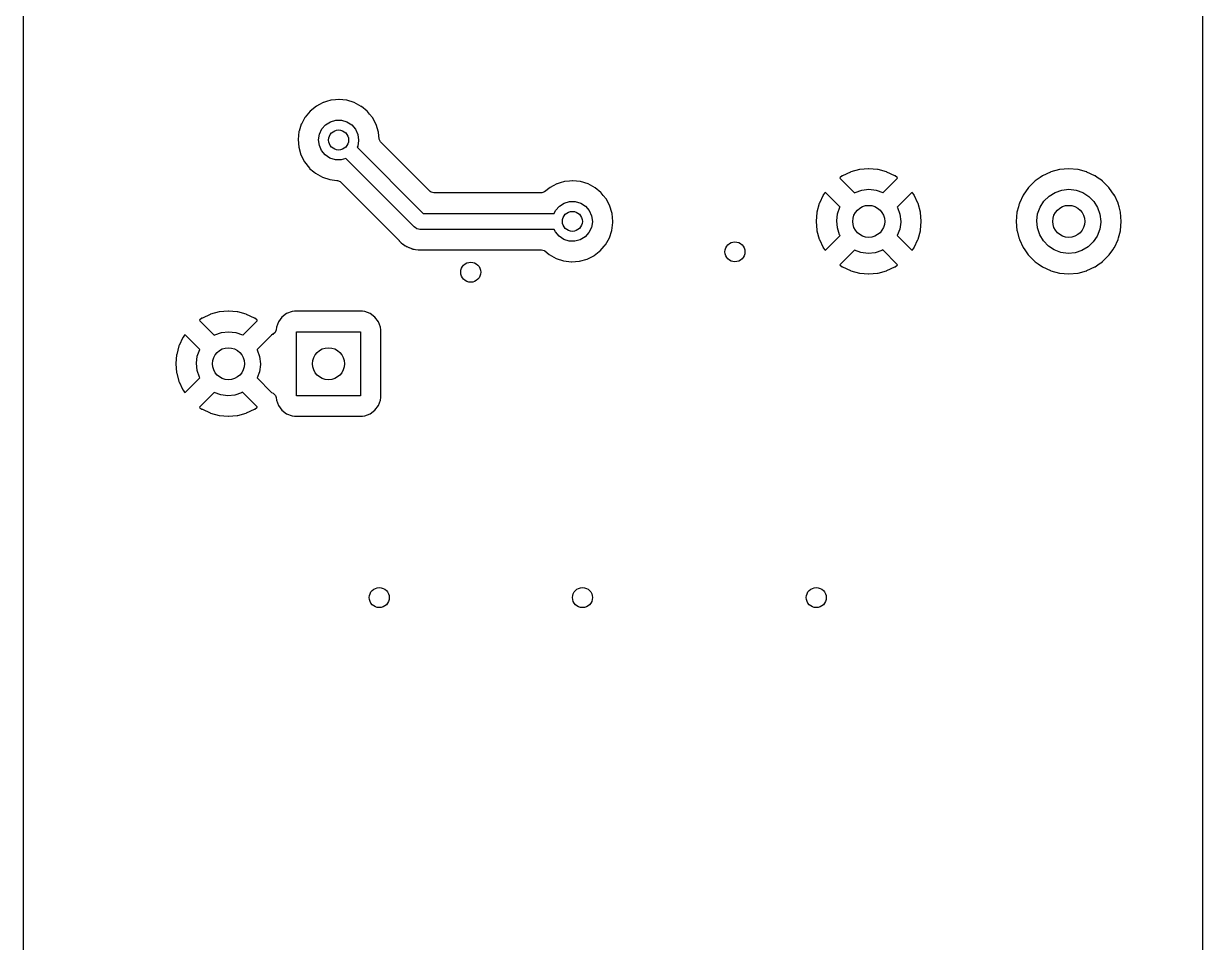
# Model space of a CAD drawing. Extents: x 87 to 116, y -228 to -39.
# Drawn here: x 86.87 to 116.33, y -155.93 to -132.98 of the extents above; entities that cross this region are included whole.
import ezdxf

# ---------------------------------------------------------------- set-up
doc = ezdxf.new("R2010")
doc.units = 0
doc.layers.add('BLACK', color=7, linetype='CONTINUOUS')

msp = doc.modelspace()

# ---------------------------------------------------------------- linework, layer by layer
at = {"layer": 'BLACK', "linetype": 'CONTINUOUS'}
for p, q in [((86.8685, -227.965), (86.8685, -38.7345)), ((116.331, -38.7345), (116.331, -227.965)), ((94.4411, -134.927), (94.3624, -134.95)), ((94.5462, -134.896), (94.4411, -134.927)), ((94.5521, -134.895), (94.5462, -134.896)), ((94.5462, -134.896), (94.5462, -134.896)), ((94.5582, -134.894), (94.5521, -134.895)), ((94.5583, -134.894), (94.5582, -134.894)), ((94.6666, -134.884), (94.5583, -134.894)), ((94.7491, -134.877), (94.6666, -134.884)), ((94.7552, -134.877), (94.7491, -134.877)), ((94.9396, -134.897), (94.7552, -134.877)), ((94.7552, -134.877), (94.7552, -134.877)), ((94.9458, -134.897), (94.9396, -134.897)), ((94.9396, -134.897), (94.9396, -134.897)), ((95.1347, -134.956), (94.9458, -134.897)), ((94.033, -135.166), (93.9058, -135.317)), ((94.1871, -135.042), (94.033, -135.166)), ((94.2661, -135.001), (94.1871, -135.042)), ((94.3569, -134.953), (94.2661, -135.001)), ((94.3624, -134.95), (94.3569, -134.953)), ((94.3569, -134.953), (94.3569, -134.953)), ((95.3087, -135.05), (95.1347, -134.956)), ((95.3134, -135.054), (95.3087, -135.05)), ((95.4547, -135.171), (95.3134, -135.054)), ((95.3134, -135.054), (95.3134, -135.054)), ((95.4611, -135.176), (95.4547, -135.171)), ((95.465, -135.181), (95.4611, -135.176)), ((95.5157, -135.243), (95.465, -135.181)), ((95.465, -135.181), (95.465, -135.181)), ((93.8087, -135.497), (93.7526, -135.673)), ((93.8106, -135.491), (93.8087, -135.497)), ((93.8087, -135.497), (93.8087, -135.497)), ((93.8994, -135.329), (93.8106, -135.491)), ((93.9029, -135.323), (93.8994, -135.329)), ((93.9058, -135.317), (93.9029, -135.323)), ((93.9029, -135.323), (93.9029, -135.323)), ((94.3241, -135.615), (94.4179, -135.509)), ((94.4179, -135.509), (94.5378, -135.434)), ((94.5378, -135.434), (94.6741, -135.395)), ((94.6741, -135.395), (94.8159, -135.395)), ((94.8159, -135.395), (94.9517, -135.436)), ((94.9517, -135.436), (95.0707, -135.513)), ((95.0707, -135.513), (95.1632, -135.621)), ((95.5861, -135.329), (95.5157, -135.243)), ((95.6789, -135.504), (95.5861, -135.329)), ((95.7361, -135.693), (95.6789, -135.504)), ((93.7508, -135.679), (93.7287, -135.876)), ((93.7526, -135.673), (93.7508, -135.679)), ((94.242, -135.884), (94.2638, -135.744)), ((94.2638, -135.744), (94.3241, -135.615)), ((95.1632, -135.621), (95.2219, -135.75)), ((95.2219, -135.75), (95.242, -135.89)), ((95.7367, -135.699), (95.7361, -135.693)), ((95.7522, -135.858), (95.7367, -135.699)), ((93.7287, -135.876), (93.7453, -136.073)), ((93.7453, -136.073), (93.7998, -136.263)), ((94.2604, -136.024), (94.242, -135.884)), ((94.3175, -136.154), (94.2604, -136.024)), ((95.2183, -136.042), (95.2048, -136.07)), ((95.2048, -136.07), (96.8568, -137.722)), ((95.2419, -135.902), (95.2183, -136.042)), ((95.242, -135.89), (95.2419, -135.902)), ((95.7545, -135.872), (95.7522, -135.858)), ((95.7885, -135.935), (95.7545, -135.872)), ((97.0306, -137.177), (95.7885, -135.935)), ((93.7998, -136.263), (93.8902, -136.439)), ((94.4087, -136.263), (94.3175, -136.154)), ((94.5267, -136.341), (94.4087, -136.263)), ((94.6621, -136.384), (94.5267, -136.341)), ((94.8038, -136.386), (94.6621, -136.384)), ((94.9229, -136.354), (94.8038, -136.386)), ((96.6326, -138.063), (94.9229, -136.354)), ((93.8902, -136.439), (94.013, -136.594)), ((94.013, -136.594), (94.0177, -136.598)), ((94.0177, -136.598), (94.0177, -136.598)), ((94.0177, -136.598), (94.1232, -136.688)), ((94.1232, -136.688), (94.1636, -136.722)), ((107.536, -136.691), (107.338, -136.783)), ((107.546, -136.687), (107.536, -136.691)), ((107.757, -136.63), (107.546, -136.687)), ((107.767, -136.628), (107.757, -136.63)), ((107.985, -136.609), (107.767, -136.628)), ((107.995, -136.609), (107.985, -136.609)), ((108.213, -136.628), (107.995, -136.609)), ((108.223, -136.63), (108.213, -136.628)), ((108.434, -136.687), (108.223, -136.63)), ((108.444, -136.691), (108.434, -136.687)), ((108.642, -136.783), (108.444, -136.691)), ((112.536, -136.69), (112.338, -136.782)), ((112.541, -136.688), (112.536, -136.69)), ((112.536, -136.69), (112.536, -136.69)), ((112.546, -136.686), (112.541, -136.688)), ((112.757, -136.63), (112.546, -136.686)), ((112.546, -136.686), (112.546, -136.686)), ((112.762, -136.628), (112.757, -136.63)), ((112.757, -136.63), (112.757, -136.63)), ((112.99, -136.609), (112.762, -136.628)), ((113.218, -136.628), (112.99, -136.609)), ((113.223, -136.63), (113.218, -136.628)), ((113.434, -136.686), (113.223, -136.63)), ((113.223, -136.63), (113.223, -136.63)), ((113.439, -136.688), (113.434, -136.686)), ((113.434, -136.686), (113.434, -136.686)), ((113.444, -136.69), (113.439, -136.688)), ((113.642, -136.782), (113.444, -136.69)), ((113.444, -136.69), (113.444, -136.69)), ((94.1636, -136.722), (94.3363, -136.819)), ((94.3363, -136.819), (94.5244, -136.88)), ((94.5244, -136.88), (94.7014, -136.901)), ((94.7014, -136.901), (94.7143, -136.902)), ((94.7143, -136.902), (94.7795, -136.93)), ((94.7795, -136.93), (94.7884, -136.938)), ((94.7884, -136.938), (96.2525, -138.403)), ((100.199, -136.985), (100.108, -137.033)), ((100.204, -136.982), (100.199, -136.985)), ((100.199, -136.985), (100.199, -136.985)), ((100.283, -136.959), (100.204, -136.982)), ((100.388, -136.928), (100.283, -136.959)), ((100.394, -136.927), (100.388, -136.928)), ((100.388, -136.928), (100.388, -136.928)), ((100.4, -136.926), (100.394, -136.927)), ((100.512, -136.916), (100.4, -136.926)), ((100.4, -136.926), (100.4, -136.926)), ((100.591, -136.909), (100.512, -136.916)), ((100.597, -136.909), (100.591, -136.909)), ((100.782, -136.929), (100.597, -136.909)), ((100.597, -136.909), (100.597, -136.909)), ((100.788, -136.929), (100.782, -136.929)), ((100.782, -136.929), (100.782, -136.929)), ((100.977, -136.988), (100.788, -136.929)), ((101.151, -137.082), (100.977, -136.988)), ((107.277, -136.825), (107.269, -136.835)), ((107.269, -136.835), (107.276, -136.848)), ((107.276, -136.848), (107.634, -137.207)), ((107.329, -136.788), (107.277, -136.825)), ((107.338, -136.783), (107.329, -136.788)), ((108.346, -137.207), (108.705, -136.848)), ((108.651, -136.788), (108.642, -136.783)), ((108.702, -136.824), (108.651, -136.788)), ((108.712, -136.836), (108.702, -136.824)), ((108.705, -136.848), (108.712, -136.836)), ((112.146, -136.916), (111.984, -137.078)), ((112.15, -136.913), (112.146, -136.916)), ((112.276, -136.825), (112.15, -136.913)), ((112.15, -136.913), (112.15, -136.913)), ((112.333, -136.784), (112.276, -136.825)), ((112.338, -136.782), (112.333, -136.784)), ((112.338, -136.782), (112.338, -136.782)), ((113.647, -136.784), (113.642, -136.782)), ((113.642, -136.782), (113.642, -136.782)), ((113.704, -136.825), (113.647, -136.784)), ((113.83, -136.913), (113.704, -136.825)), ((113.834, -136.916), (113.83, -136.913)), ((113.83, -136.913), (113.83, -136.913)), ((113.996, -137.078), (113.834, -136.916)), ((97.0515, -137.193), (97.0306, -137.177)), ((97.1197, -137.213), (97.0515, -137.193)), ((99.8113, -137.213), (97.1197, -137.213)), ((99.8246, -137.213), (99.8113, -137.213)), ((99.8902, -137.186), (99.8246, -137.213)), ((100.029, -137.074), (99.8902, -137.186)), ((100.108, -137.033), (100.029, -137.074)), ((101.155, -137.086), (101.151, -137.082)), ((101.294, -137.2), (101.155, -137.086)), ((101.155, -137.086), (101.155, -137.086)), ((101.303, -137.208), (101.294, -137.2)), ((101.307, -137.213), (101.303, -137.208)), ((101.358, -137.275), (101.307, -137.213)), ((101.307, -137.213), (101.307, -137.213)), ((101.428, -137.361), (101.358, -137.275)), ((106.851, -137.27), (106.759, -137.468)), ((106.856, -137.261), (106.851, -137.27)), ((106.892, -137.21), (106.856, -137.261)), ((106.904, -137.2), (106.892, -137.21)), ((106.916, -137.207), (106.904, -137.2)), ((107.274, -137.565), (106.916, -137.207)), ((107.634, -137.207), (107.649, -137.198)), ((107.649, -137.198), (107.818, -137.141)), ((107.818, -137.141), (107.996, -137.122)), ((107.996, -137.122), (108.173, -137.143)), ((108.173, -137.143), (108.341, -137.203)), ((108.341, -137.203), (108.346, -137.207)), ((109.064, -137.208), (108.705, -137.566)), ((109.077, -137.201), (109.064, -137.208)), ((109.087, -137.209), (109.077, -137.201)), ((109.124, -137.261), (109.087, -137.209)), ((109.129, -137.27), (109.124, -137.261)), ((109.221, -137.468), (109.129, -137.27)), ((111.85, -137.27), (111.758, -137.468)), ((111.852, -137.265), (111.85, -137.27)), ((111.85, -137.27), (111.85, -137.27)), ((111.984, -137.078), (111.852, -137.265)), ((112.37, -137.416), (112.497, -137.292)), ((112.497, -137.292), (112.649, -137.198)), ((112.649, -137.198), (112.818, -137.141)), ((112.818, -137.141), (112.996, -137.122)), ((112.996, -137.122), (113.173, -137.143)), ((113.173, -137.143), (113.341, -137.203)), ((113.341, -137.203), (113.491, -137.299)), ((114.128, -137.265), (113.996, -137.078)), ((114.13, -137.27), (114.128, -137.265)), ((114.222, -137.468), (114.13, -137.27)), ((114.13, -137.27), (114.13, -137.27)), ((100.166, -137.647), (100.26, -137.541)), ((100.26, -137.541), (100.38, -137.466)), ((100.38, -137.466), (100.516, -137.427)), ((100.516, -137.427), (100.658, -137.427)), ((100.658, -137.427), (100.794, -137.468)), ((100.794, -137.468), (100.913, -137.545)), ((100.913, -137.545), (101.005, -137.653)), ((101.521, -137.536), (101.428, -137.361)), ((101.523, -137.542), (101.521, -137.536)), ((101.57, -137.699), (101.523, -137.542)), ((106.755, -137.478), (106.698, -137.689)), ((106.759, -137.468), (106.755, -137.478)), ((107.212, -137.734), (107.273, -137.566)), ((107.273, -137.566), (107.274, -137.565)), ((108.705, -137.566), (108.711, -137.576)), ((108.711, -137.576), (108.77, -137.745)), ((109.225, -137.478), (109.221, -137.468)), ((109.282, -137.689), (109.225, -137.478)), ((111.733, -137.557), (111.696, -137.694)), ((111.754, -137.478), (111.733, -137.557)), ((111.756, -137.473), (111.754, -137.478)), ((111.754, -137.478), (111.754, -137.478)), ((111.758, -137.468), (111.756, -137.473)), ((112.212, -137.734), (112.273, -137.566)), ((112.273, -137.566), (112.37, -137.416)), ((113.491, -137.299), (113.617, -137.425)), ((113.617, -137.425), (113.711, -137.576)), ((113.711, -137.576), (113.77, -137.745)), ((114.224, -137.473), (114.222, -137.468)), ((114.226, -137.478), (114.224, -137.473)), ((114.247, -137.557), (114.226, -137.478)), ((114.226, -137.478), (114.226, -137.478)), ((114.284, -137.694), (114.247, -137.557)), ((96.8568, -137.722), (100.131, -137.722)), ((100.131, -137.722), (100.166, -137.647)), ((101.005, -137.653), (101.064, -137.782)), ((101.064, -137.782), (101.084, -137.922)), ((101.578, -137.725), (101.57, -137.699)), ((101.597, -137.922), (101.578, -137.725)), ((106.696, -137.699), (106.677, -137.917)), ((106.698, -137.689), (106.696, -137.699)), ((107.19, -137.911), (107.212, -137.734)), ((108.77, -137.745), (108.79, -137.922)), ((109.284, -137.699), (109.282, -137.689)), ((109.303, -137.917), (109.284, -137.699)), ((111.696, -137.694), (111.677, -137.922)), ((112.19, -137.911), (112.212, -137.734)), ((113.77, -137.745), (113.79, -137.922)), ((114.303, -137.922), (114.284, -137.694)), ((96.6609, -138.081), (96.6326, -138.063)), ((96.687, -138.102), (96.6609, -138.081)), ((96.6982, -138.105), (96.687, -138.102)), ((96.7079, -138.111), (96.6982, -138.105)), ((96.7411, -138.115), (96.7079, -138.111)), ((96.7737, -138.122), (96.7411, -138.115)), ((100.131, -138.122), (96.7737, -138.122)), ((100.16, -138.186), (100.131, -138.122)), ((101.06, -138.074), (100.999, -138.202)), ((101.084, -137.934), (101.06, -138.074)), ((101.084, -137.922), (101.084, -137.934)), ((101.51, -138.334), (101.572, -138.147)), ((101.572, -138.147), (101.597, -137.95)), ((101.597, -137.927), (101.597, -137.922)), ((101.597, -137.95), (101.597, -137.927)), ((106.677, -137.917), (106.677, -137.927)), ((106.677, -137.927), (106.696, -138.145)), ((106.696, -138.145), (106.698, -138.155)), ((106.698, -138.155), (106.755, -138.366)), ((107.207, -138.088), (107.19, -137.911)), ((107.264, -138.258), (107.207, -138.088)), ((108.765, -138.121), (108.705, -138.278)), ((108.79, -137.944), (108.765, -138.121)), ((108.79, -137.922), (108.79, -137.944)), ((109.225, -138.366), (109.282, -138.155)), ((109.282, -138.155), (109.284, -138.145)), ((109.284, -138.145), (109.303, -137.927)), ((109.303, -137.927), (109.303, -137.917)), ((111.677, -137.922), (111.696, -138.15)), ((111.696, -138.15), (111.698, -138.155)), ((111.698, -138.155), (111.698, -138.155)), ((111.698, -138.155), (111.746, -138.334)), ((112.207, -138.088), (112.19, -137.911)), ((112.264, -138.258), (112.207, -138.088)), ((113.765, -138.121), (113.702, -138.288)), ((113.79, -137.944), (113.765, -138.121)), ((113.79, -137.922), (113.79, -137.944)), ((114.234, -138.334), (114.282, -138.155)), ((114.282, -138.155), (114.284, -138.15)), ((114.282, -138.155), (114.282, -138.155)), ((114.284, -138.15), (114.303, -137.922)), ((96.2525, -138.403), (96.2584, -138.409)), ((96.2584, -138.409), (96.2964, -138.452)), ((96.2964, -138.452), (96.3027, -138.457)), ((96.3027, -138.457), (96.3487, -138.489)), ((100.251, -138.295), (100.16, -138.186)), ((100.369, -138.373), (100.251, -138.295)), ((100.504, -138.416), (100.369, -138.373)), ((100.646, -138.418), (100.504, -138.416)), ((100.783, -138.381), (100.646, -138.418)), ((100.903, -138.307), (100.783, -138.381)), ((100.999, -138.202), (100.903, -138.307)), ((101.412, -138.506), (101.51, -138.334)), ((106.755, -138.366), (106.759, -138.376)), ((106.759, -138.376), (106.851, -138.574)), ((106.916, -138.636), (107.276, -138.277)), ((107.276, -138.277), (107.264, -138.258)), ((108.705, -138.278), (109.064, -138.637)), ((109.129, -138.574), (109.221, -138.376)), ((109.221, -138.376), (109.225, -138.366)), ((111.746, -138.334), (111.756, -138.371)), ((111.756, -138.371), (111.758, -138.376)), ((111.758, -138.376), (111.758, -138.376)), ((111.758, -138.376), (111.85, -138.574)), ((112.356, -138.41), (112.264, -138.258)), ((112.48, -138.538), (112.356, -138.41)), ((113.603, -138.436), (113.474, -138.559)), ((113.702, -138.288), (113.603, -138.436)), ((114.13, -138.574), (114.222, -138.376)), ((114.222, -138.376), (114.224, -138.371)), ((114.222, -138.376), (114.222, -138.376)), ((114.224, -138.371), (114.234, -138.334)), ((96.3487, -138.489), (96.354, -138.493)), ((96.354, -138.493), (96.4043, -138.532)), ((96.4043, -138.532), (96.4112, -138.536)), ((96.4112, -138.536), (96.4135, -138.537)), ((96.4135, -138.537), (96.4282, -138.545)), ((96.4282, -138.545), (96.4305, -138.547)), ((96.4305, -138.547), (96.4367, -138.551)), ((96.4367, -138.551), (96.4438, -138.554)), ((96.4438, -138.554), (96.4438, -138.554)), ((96.4438, -138.554), (96.4963, -138.574)), ((96.4963, -138.574), (96.5023, -138.577)), ((96.5023, -138.577), (96.5606, -138.603)), ((96.5606, -138.603), (96.568, -138.604)), ((96.568, -138.604), (96.5706, -138.605)), ((96.5706, -138.605), (96.5868, -138.61)), ((96.5868, -138.61), (96.5894, -138.611)), ((96.5894, -138.611), (96.5965, -138.613)), ((96.5965, -138.613), (96.604, -138.614)), ((96.604, -138.614), (96.604, -138.614)), ((96.604, -138.614), (96.6337, -138.618)), ((96.6337, -138.618), (96.6599, -138.622)), ((96.6599, -138.622), (96.6664, -138.623)), ((96.6664, -138.623), (96.7292, -138.634)), ((96.7292, -138.634), (96.7368, -138.634)), ((96.7368, -138.634), (96.7914, -138.631)), ((96.7368, -138.634), (96.7368, -138.634)), ((96.7914, -138.631), (96.7986, -138.63)), ((96.7986, -138.63), (99.814, -138.63)), ((99.814, -138.63), (99.8821, -138.651)), ((99.8821, -138.651), (99.8957, -138.661)), ((99.8957, -138.661), (100.006, -138.754)), ((100.006, -138.754), (100.178, -138.851)), ((101.127, -138.778), (101.258, -138.675)), ((101.258, -138.675), (101.278, -138.66)), ((101.278, -138.66), (101.283, -138.656)), ((101.283, -138.656), (101.383, -138.54)), ((101.383, -138.54), (101.408, -138.511)), ((101.408, -138.511), (101.412, -138.506)), ((101.408, -138.511), (101.408, -138.511)), ((106.851, -138.574), (106.856, -138.583)), ((106.856, -138.583), (106.893, -138.635)), ((106.893, -138.635), (106.903, -138.643)), ((106.903, -138.643), (106.916, -138.636)), ((107.634, -138.638), (107.275, -138.996)), ((107.796, -138.698), (107.634, -138.638)), ((107.973, -138.722), (107.796, -138.698)), ((108.151, -138.706), (107.973, -138.722)), ((108.32, -138.651), (108.151, -138.706)), ((108.345, -138.636), (108.32, -138.651)), ((108.704, -138.996), (108.345, -138.636)), ((109.064, -138.637), (109.076, -138.644)), ((109.076, -138.644), (109.088, -138.634)), ((109.088, -138.634), (109.124, -138.583)), ((109.124, -138.583), (109.129, -138.574)), ((111.85, -138.574), (111.85, -138.574)), ((111.85, -138.574), (111.852, -138.579)), ((111.852, -138.579), (111.891, -138.634)), ((111.891, -138.634), (111.977, -138.757)), ((111.977, -138.757), (111.984, -138.766)), ((111.984, -138.766), (112.146, -138.928)), ((112.629, -138.636), (112.48, -138.538)), ((112.796, -138.698), (112.629, -138.636)), ((112.973, -138.722), (112.796, -138.698)), ((113.151, -138.706), (112.973, -138.722)), ((113.32, -138.651), (113.151, -138.706)), ((113.474, -138.559), (113.32, -138.651)), ((113.834, -138.928), (113.996, -138.766)), ((113.996, -138.766), (114.003, -138.757)), ((114.003, -138.757), (114.089, -138.634)), ((114.089, -138.634), (114.128, -138.579)), ((114.128, -138.579), (114.13, -138.574)), ((114.13, -138.574), (114.13, -138.574)), ((100.178, -138.851), (100.366, -138.912)), ((100.366, -138.912), (100.563, -138.935)), ((100.563, -138.935), (100.569, -138.935)), ((100.569, -138.935), (100.754, -138.92)), ((100.569, -138.935), (100.569, -138.935)), ((100.754, -138.92), (100.754, -138.92)), ((100.754, -138.92), (100.76, -138.92)), ((100.76, -138.92), (100.95, -138.867)), ((100.95, -138.867), (100.956, -138.864)), ((100.956, -138.864), (101.121, -138.78)), ((100.956, -138.864), (100.956, -138.864)), ((101.121, -138.78), (101.127, -138.778)), ((101.121, -138.78), (101.121, -138.78)), ((107.275, -138.996), (107.268, -139.008)), ((107.268, -139.008), (107.278, -139.02)), ((107.278, -139.02), (107.329, -139.056)), ((107.329, -139.056), (107.338, -139.061)), ((107.338, -139.061), (107.536, -139.153)), ((108.444, -139.153), (108.642, -139.061)), ((108.642, -139.061), (108.651, -139.056)), ((108.651, -139.056), (108.703, -139.019)), ((108.703, -139.019), (108.711, -139.009)), ((108.711, -139.009), (108.704, -138.996)), ((112.146, -138.928), (112.15, -138.931)), ((112.15, -138.931), (112.15, -138.931)), ((112.15, -138.931), (112.228, -138.986)), ((112.228, -138.986), (112.333, -139.06)), ((112.333, -139.06), (112.338, -139.062)), ((112.338, -139.062), (112.338, -139.062)), ((112.338, -139.062), (112.535, -139.153)), ((113.445, -139.153), (113.642, -139.062)), ((113.642, -139.062), (113.647, -139.06)), ((113.642, -139.062), (113.642, -139.062)), ((113.647, -139.06), (113.752, -138.986)), ((113.752, -138.986), (113.83, -138.931)), ((113.83, -138.931), (113.834, -138.928)), ((113.83, -138.931), (113.83, -138.931)), ((107.536, -139.153), (107.546, -139.157)), ((107.546, -139.157), (107.757, -139.214)), ((107.757, -139.214), (107.767, -139.216)), ((107.767, -139.216), (107.985, -139.235)), ((107.985, -139.235), (107.995, -139.235)), ((107.995, -139.235), (108.213, -139.216)), ((108.213, -139.216), (108.223, -139.214)), ((108.223, -139.214), (108.434, -139.157)), ((108.434, -139.157), (108.444, -139.153)), ((112.535, -139.153), (112.541, -139.156)), ((112.541, -139.156), (112.546, -139.158)), ((112.546, -139.158), (112.546, -139.158)), ((112.546, -139.158), (112.757, -139.214)), ((112.757, -139.214), (112.757, -139.214)), ((112.757, -139.214), (112.762, -139.216)), ((112.762, -139.216), (112.99, -139.235)), ((112.99, -139.235), (113.218, -139.216)), ((113.218, -139.216), (113.223, -139.214)), ((113.223, -139.214), (113.434, -139.158)), ((113.223, -139.214), (113.223, -139.214)), ((113.434, -139.158), (113.439, -139.156)), ((113.434, -139.158), (113.434, -139.158)), ((113.439, -139.156), (113.445, -139.153)), ((91.7547, -140.186), (91.5442, -140.243)), ((91.7655, -140.184), (91.7547, -140.186)), ((91.9825, -140.165), (91.7655, -140.184)), ((91.9935, -140.165), (91.9825, -140.165)), ((92.2105, -140.184), (91.9935, -140.165)), ((92.2213, -140.186), (92.2105, -140.184)), ((92.4318, -140.243), (92.2213, -140.186)), ((93.4413, -140.227), (93.3247, -140.315)), ((93.5777, -140.176), (93.4413, -140.227)), ((93.6399, -140.169), (93.5777, -140.176)), ((95.3361, -140.169), (93.6399, -140.169)), ((95.3983, -140.176), (95.3361, -140.169)), ((95.5347, -140.227), (95.3983, -140.176)), ((95.6513, -140.315), (95.5347, -140.227)), ((91.275, -140.381), (91.2666, -140.391)), ((91.2666, -140.391), (91.2736, -140.404)), ((91.2736, -140.404), (91.6325, -140.763)), ((91.327, -140.344), (91.275, -140.381)), ((91.3365, -140.339), (91.327, -140.344)), ((91.5339, -140.247), (91.3365, -140.339)), ((91.5442, -140.243), (91.5339, -140.247)), ((92.3443, -140.763), (92.7031, -140.404)), ((92.4421, -140.247), (92.4318, -140.243)), ((92.6395, -140.339), (92.4421, -140.247)), ((92.649, -140.344), (92.6395, -140.339)), ((92.7002, -140.38), (92.649, -140.344)), ((92.7095, -140.392), (92.7002, -140.38)), ((92.7031, -140.404), (92.7095, -140.392)), ((93.2374, -140.431), (93.1863, -140.568)), ((93.3247, -140.315), (93.2374, -140.431)), ((95.7386, -140.431), (95.6513, -140.315)), ((95.7897, -140.568), (95.7386, -140.431)), ((90.8486, -140.826), (90.7565, -141.024)), ((90.8541, -140.817), (90.8486, -140.826)), ((90.8899, -140.766), (90.8541, -140.817)), ((90.9019, -140.756), (90.8899, -140.766)), ((90.9137, -140.763), (90.9019, -140.756)), ((91.2721, -141.121), (90.9137, -140.763)), ((91.6325, -140.763), (91.6474, -140.754)), ((91.6474, -140.754), (91.8162, -140.697)), ((91.8162, -140.697), (91.9936, -140.678)), ((91.9936, -140.678), (92.1707, -140.699)), ((92.1707, -140.699), (92.3387, -140.759)), ((92.3387, -140.759), (92.3443, -140.763)), ((93.0616, -140.764), (92.7031, -141.122)), ((93.0996, -140.744), (93.0616, -140.764)), ((93.0998, -140.744), (93.0996, -140.744)), ((93.1, -140.743), (93.0998, -140.744)), ((93.1109, -140.738), (93.1, -140.743)), ((93.1558, -140.7), (93.1098, -140.736)), ((93.1098, -140.736), (93.1109, -140.738)), ((93.1795, -140.633), (93.1558, -140.7)), ((93.1863, -140.568), (93.1795, -140.63)), ((93.1795, -140.63), (93.1795, -140.633)), ((93.688, -142.278), (93.688, -140.678)), ((93.688, -140.678), (95.288, -140.678)), ((95.288, -140.678), (95.288, -142.278)), ((95.7965, -140.63), (95.7897, -140.568)), ((95.7965, -142.326), (95.7965, -140.63)), ((90.7528, -141.034), (90.6964, -141.245)), ((90.7565, -141.024), (90.7528, -141.034)), ((91.2104, -141.29), (91.2714, -141.122)), ((91.2714, -141.122), (91.2721, -141.121)), ((92.7031, -141.122), (92.7095, -141.132)), ((90.6945, -141.255), (90.6755, -141.473)), ((90.6964, -141.245), (90.6945, -141.255)), ((91.1881, -141.467), (91.2104, -141.29)), ((92.7095, -141.132), (92.7681, -141.301)), ((92.7681, -141.301), (92.788, -141.478)), ((90.6755, -141.473), (90.6755, -141.483)), ((90.6755, -141.483), (90.6945, -141.701)), ((90.6945, -141.701), (90.6964, -141.711)), ((90.6964, -141.711), (90.7528, -141.922)), ((91.2055, -141.644), (91.1881, -141.467)), ((91.2618, -141.814), (91.2055, -141.644)), ((92.7629, -141.677), (92.7032, -141.834)), ((92.7877, -141.5), (92.7629, -141.677)), ((92.788, -141.478), (92.7877, -141.5)), ((90.7528, -141.922), (90.7565, -141.932)), ((90.7565, -141.932), (90.8486, -142.13)), ((90.9144, -142.192), (91.2736, -141.833)), ((91.2736, -141.833), (91.2618, -141.814)), ((92.7032, -141.834), (93.0623, -142.193)), ((90.8486, -142.13), (90.8541, -142.139)), ((90.8541, -142.139), (90.8905, -142.191)), ((90.8905, -142.191), (90.901, -142.199)), ((90.901, -142.199), (90.9144, -142.192)), ((91.6316, -142.194), (91.2729, -142.552)), ((91.7945, -142.254), (91.6316, -142.194)), ((91.9712, -142.278), (91.7945, -142.254)), ((92.1489, -142.262), (91.9712, -142.278)), ((92.3185, -142.207), (92.1489, -142.262)), ((92.3428, -142.192), (92.3185, -142.207)), ((92.7024, -142.552), (92.3428, -142.192)), ((93.0623, -142.193), (93.104, -142.216)), ((93.104, -142.216), (93.114, -142.218)), ((93.114, -142.218), (93.1642, -142.268)), ((93.1642, -142.268), (93.1795, -142.322)), ((95.288, -142.278), (93.688, -142.278)), ((91.2729, -142.552), (91.2665, -142.564)), ((91.2665, -142.564), (91.2758, -142.576)), ((91.2758, -142.576), (91.327, -142.612)), ((92.649, -142.612), (92.701, -142.575)), ((92.701, -142.575), (92.7094, -142.565)), ((92.7094, -142.565), (92.7024, -142.552)), ((93.1795, -142.322), (93.1795, -142.323)), ((93.1795, -142.323), (93.1795, -142.326)), ((93.1795, -142.326), (93.1863, -142.388)), ((93.1863, -142.388), (93.2374, -142.525)), ((93.2374, -142.525), (93.3247, -142.641)), ((95.6513, -142.641), (95.7386, -142.525)), ((95.7386, -142.525), (95.7897, -142.388)), ((95.7897, -142.388), (95.7965, -142.326)), ((91.327, -142.612), (91.3365, -142.617)), ((91.3365, -142.617), (91.5339, -142.709)), ((91.5339, -142.709), (91.5442, -142.713)), ((91.5442, -142.713), (91.7547, -142.77)), ((91.7547, -142.77), (91.7655, -142.772)), ((91.7655, -142.772), (91.9825, -142.791)), ((91.9825, -142.791), (91.9935, -142.791)), ((91.9935, -142.791), (92.2105, -142.772)), ((92.2105, -142.772), (92.2213, -142.77)), ((92.2213, -142.77), (92.4318, -142.713)), ((92.4318, -142.713), (92.4421, -142.709)), ((92.4421, -142.709), (92.6395, -142.617)), ((92.6395, -142.617), (92.649, -142.612)), ((93.3247, -142.641), (93.4413, -142.729)), ((93.4413, -142.729), (93.5777, -142.78)), ((93.5777, -142.78), (93.6399, -142.786)), ((93.6399, -142.786), (95.3361, -142.786)), ((95.3361, -142.786), (95.3983, -142.78)), ((95.3983, -142.78), (95.5347, -142.729)), ((95.5347, -142.729), (95.6513, -142.641))]:
    msp.add_line(p, q, dxfattribs=at)
at = {"layer": 'BLACK'}
for centre, radius in [((94.742, -135.89), 0.25), ((107.99, -137.922), 0.4), ((112.99, -137.922), 0.4), ((100.584, -137.922), 0.25), ((104.648, -138.684), 0.25), ((98.044, -139.192), 0.25), ((91.988, -141.478), 0.4), ((94.488, -141.478), 0.4), ((95.758, -147.32), 0.25), ((100.838, -147.32), 0.25), ((106.68, -147.32), 0.25)]:
    msp.add_circle(centre, radius, dxfattribs=at)

doc.saveas('drawing.dxf')
